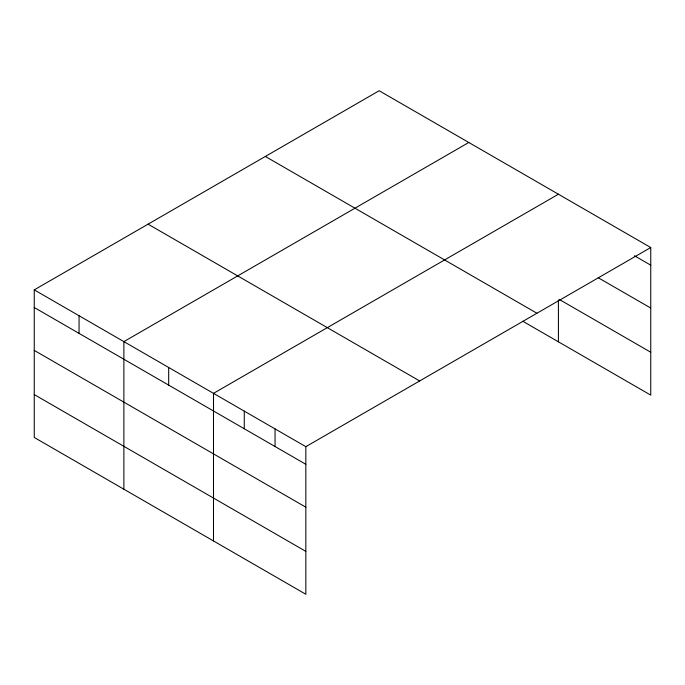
<?xml version="1.0" encoding="UTF-8"?>
<svg xmlns="http://www.w3.org/2000/svg" width="685" height="685" viewBox="0 0 685 685"><rect width="100%" height="100%" fill="white"/><g stroke="black" fill="none" stroke-linecap="round" stroke-linejoin="round"><path stroke-width="1.03" d="M522.749 321.222L650.75 395.125L650.75 247.533L379.165 90.737L34.25 289.875L34.25 437.467L305.835 594.263L305.835 446.671L34.25 289.875M468.788 142.48L123.874 341.618L123.874 489.21M558.412 194.223L213.497 393.361L213.497 540.953M305.835 446.671L650.75 247.533M634.456 255.762L650.75 265.172M598.245 277.742L650.75 308.053M559.32 299.448L650.75 352.236M265.343 156.454L536.929 313.25M148.071 224.158L419.657 380.954M34.25 307.505L305.835 464.302M34.25 350.395L305.835 507.191M34.25 394.577L305.835 551.374M558.412 299.97L558.412 341.815M275.053 428.904L275.053 446.534M244.271 411.128L244.271 428.767M168.681 367.494L168.681 385.124M79.058 315.751L79.058 333.381"/></g></svg>
